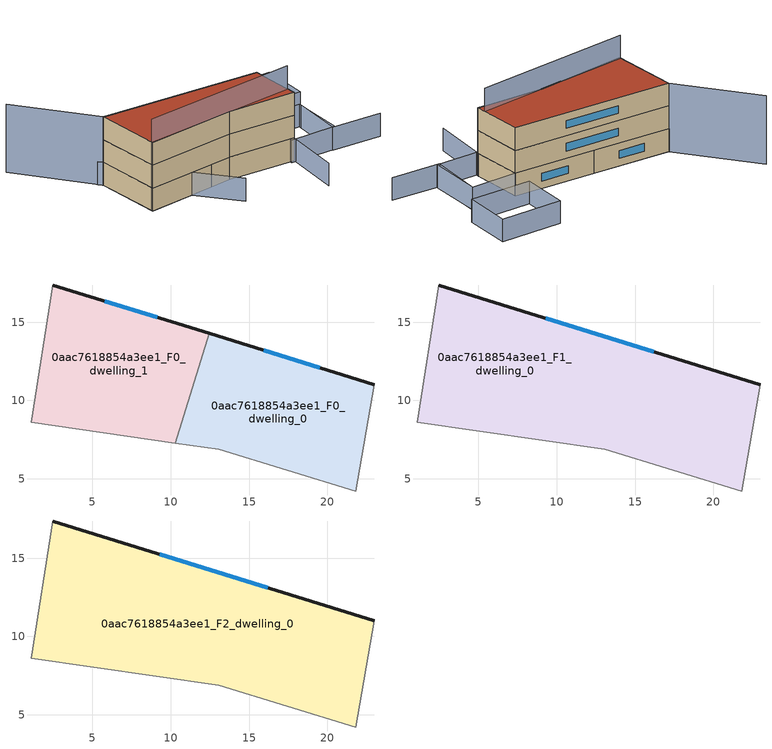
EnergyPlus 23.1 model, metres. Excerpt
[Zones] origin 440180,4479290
0aac7618854a3ee1_F0_dwelling_0
 floor ground (EU_floor_Construction): 21.8,4.22 23,11 12.44,14.28 10.27,7.28 13.07,6.88 z0
 wall outside (EU_wall_Construction): 12.44,14.28 23,11 z0:3
 wall adiabatic (EU_wall_Construction): 23,11 21.8,4.22 13.07,6.88 10.27,7.28 z0:3
 wall to 0aac7618854a3ee1_F0_dwelling_1 (EU_wall_Construction): 10.27,7.28 12.44,14.28 z0:3
 window (EU_Window_Construction): 15.94,13.19 19.5,12.08 z0.99:2.01
0aac7618854a3ee1_F0_dwelling_1
 floor ground (EU_floor_Construction): 10.27,7.28 12.44,14.28 2.49,17.37 1.09,8.6 z0
 wall outside (EU_wall_Construction): 2.49,17.37 12.44,14.28 z0:3
 wall adiabatic (EU_wall_Construction): 10.27,7.28 1.09,8.6 2.49,17.37 z0:3
 window (EU_Window_Construction): 5.79,16.34 9.14,15.3 z0.99:2.01
0aac7618854a3ee1_F1_dwelling_0
 floor to 0aac7618854a3ee1_F0_dwelling_0 (EU_floor_Construction): 21.8,4.22 23,11 12.44,14.28 10.27,7.28 13.07,6.88 z3
 floor to 0aac7618854a3ee1_F0_dwelling_1 (EU_floor_Construction): 10.27,7.28 12.44,14.28 2.49,17.37 1.09,8.6 z3
 wall outside (EU_wall_Construction): 2.49,17.37 23,11 z3:6
 wall adiabatic (EU_wall_Construction): 23,11 21.8,4.22 13.07,6.88 1.09,8.6 2.49,17.37 z3:6
 window (EU_Window_Construction): 9.29,15.26 16.2,13.11 z3.99:5.01
0aac7618854a3ee1_F2_dwelling_0
 floor to 0aac7618854a3ee1_F1_dwelling_0 (EU_floor_Construction): 21.8,4.22 23,11 2.49,17.37 1.09,8.6 13.07,6.88 z6
 wall outside (EU_wall_Construction): 2.49,17.37 23,11 z6:9
 wall adiabatic (EU_wall_Construction): 23,11 21.8,4.22 13.07,6.88 1.09,8.6 2.49,17.37 z6:9
 window (EU_Window_Construction): 9.29,15.26 16.2,13.11 z6.99:8.01
 roof outside (EU_roof_Construction): 23,11 21.8,4.22 13.07,6.88 1.09,8.6 2.49,17.37 z9
shading: 1.12,8.8 22,5.45 z0:12; 19.37,-3.04 21.83,4.31 / 2.22,17.92 10.1,1.88 / 33.14,0.6 26.82,2.56 / 26.82,2.56 28.88,9.2 / 28.94,9.44 27.14,2.54 / 27.14,2.54 21.19,4.09 / 21.19,4.09 23,11 / 23,11 28.94,9.44 / 25.06,19.57 33.05,17.49 / 33.05,17.49 31.47,11.43 / 31.47,11.43 23.48,13.52 / 23.48,13.52 25.06,19.57 z0:3; -2.27,28.25 2.49,17.37 z0:9
[Building]
EU S2 Campaign: North Axis=0; Terrain=City; Solar Distribution=FullExterior
[Site:Location]
Madrid: Latitude=40.5; Longitude=-3.5; Time Zone=1; Elevation=609
[SizingPeriod:WeatherFileDays]
AnnualSizingPeriod: Begin Month=1; Begin Day of Month=1; End Month=12; End Day of Month=31; Day of Week for Start Day=Monday; Use Weather File Daylight Saving Period=No; Use Weather File Rain and Snow Indicators=No
[MATERIAL]
EU_InternalMass_Material: Roughness=MediumRough; Thickness=0.1; Conductivity=1; Density=1800; Specific Heat=900; Thermal Absorptance=0.9; Solar Absorptance=0.7; Visible Absorptance=0.7
[MATERIAL:NOMASS] Roughness=MediumRough; Thermal Absorptance=0.9; Solar Absorptance=0.7; Visible Absorptance=0.7
Name | Thermal Resistance
EU_wall_NoMass | 0.609216
EU_roof_NoMass | 0.513268
EU_floor_NoMass | 0.568163
[WINDOWMATERIAL:SIMPLEGLAZINGSYSTEM]
EU_Window_SimpleGlazing: UFactor=5.50606; Solar Heat Gain Coefficient=0.85; Visible Transmittance=0.85
[CONSTRUCTION]
EU_wall_Construction: EU_wall_NoMass
EU_roof_Construction: EU_roof_NoMass
EU_floor_Construction: EU_floor_NoMass
EU_InternalMass_Construction: EU_InternalMass_Material
EU_Window_Construction: EU_Window_SimpleGlazing
[ZONE] Type=1; Multiplier=1; Ceiling Height=autocalculate; Floor Area=autocalculate; Part of Total Floor Area=Yes
Name | Volume
0aac7618854a3ee1_F0_dwelling_0 | 238.101
0aac7618854a3ee1_F1_dwelling_0 | 476.201
0aac7618854a3ee1_F2_dwelling_0 | 476.208
0aac7618854a3ee1_F0_dwelling_1 | 238.102
[INTERNALMASS] Construction=EU_InternalMass_Construction
Name | Zone or ZoneList | Surface Area
0aac7618854a3ee1_F0_dwelling_0_EU_InternalMass | 0aac7618854a3ee1_F0_dwelling_0 | 79.368
0aac7618854a3ee1_F0_dwelling_1_EU_InternalMass | 0aac7618854a3ee1_F0_dwelling_1 | 79.366
0aac7618854a3ee1_F1_dwelling_0_EU_InternalMass | 0aac7618854a3ee1_F1_dwelling_0 | 158.736
0aac7618854a3ee1_F2_dwelling_0_EU_InternalMass | 0aac7618854a3ee1_F2_dwelling_0 | 158.736
[OTHEREQUIPMENT] Fuel Type=Electricity; Design Level Calculation Method=Watts/Area; Power per Zone Floor Area=1; Fraction Latent=0; Fraction Radiant=0; Fraction Lost=0; Carbon Dioxide Generation Rate=0; EndUse Subcategory=EU_Step8_InternalGains
Name | Zone or ZoneList or Space or SpaceList | Schedule
EU_Step8_InternalGain_0aac7618854a3ee1_F0_dwelling_0_f000 | 0aac7618854a3ee1_F0_dwelling_0 | EU_Step8_GainSchedule_0aac7618854a3ee1_F0_dwelling_0_f000
EU_Step8_InternalGain_0aac7618854a3ee1_F0_dwelling_1_f000 | 0aac7618854a3ee1_F0_dwelling_1 | EU_Step8_GainSchedule_0aac7618854a3ee1_F0_dwelling_1_f000
EU_Step8_InternalGain_0aac7618854a3ee1_F1_dwelling_0_f000 | 0aac7618854a3ee1_F1_dwelling_0 | EU_Step8_GainSchedule_0aac7618854a3ee1_F1_dwelling_0_f000
EU_Step8_InternalGain_0aac7618854a3ee1_F2_dwelling_0_f000 | 0aac7618854a3ee1_F2_dwelling_0 | EU_Step8_GainSchedule_0aac7618854a3ee1_F2_dwelling_0_f000
[ZONEVENTILATION:DESIGNFLOWRATE] Schedule=EU_AlwaysOn; Design Flow Rate Calculation Method=AirChanges/Hour; Air Changes per Hour=0.752966; Ventilation Type=Natural; Fan Pressure Rise=0; Fan Total Efficiency=1; Constant Term Coefficient=1; Temperature Term Coefficient=0; Velocity Term Coefficient=0; Velocity Squared Term Coefficient=0; Minimum Indoor Temperature=-100; Maximum Indoor Temperature=100; Delta Temperature=-100; Minimum Outdoor Temperature=-100; Maximum Outdoor Temperature=100; Maximum Wind Speed=40
Name | Zone or ZoneList or Space or SpaceList
EU_ConstantAir_0aac7618854a3ee1_F0_dwelling_0 | 0aac7618854a3ee1_F0_dwelling_0
EU_ConstantAir_0aac7618854a3ee1_F0_dwelling_1 | 0aac7618854a3ee1_F0_dwelling_1
EU_ConstantAir_0aac7618854a3ee1_F1_dwelling_0 | 0aac7618854a3ee1_F1_dwelling_0
EU_ConstantAir_0aac7618854a3ee1_F2_dwelling_0 | 0aac7618854a3ee1_F2_dwelling_0
[HVACTEMPLATE:THERMOSTAT] Constant Heating Setpoint=20; Constant Cooling Setpoint=50
EU_HeatOnly_0aac7618854a3ee1_F0_dwelling_0; EU_HeatOnly_0aac7618854a3ee1_F0_dwelling_1; EU_HeatOnly_0aac7618854a3ee1_F1_dwelling_0; EU_HeatOnly_0aac7618854a3ee1_F2_dwelling_0
[HVACTEMPLATE:ZONE:IDEALLOADSAIRSYSTEM] System Availability Schedule=EU_AlwaysOn; Maximum Heating Supply Air Temperature=50; Minimum Cooling Supply Air Temperature=13; Maximum Heating Supply Air Humidity Ratio=0.0156; Minimum Cooling Supply Air Humidity Ratio=0.0077; Heating Limit=NoLimit; Cooling Limit=NoLimit; Heating Availability Schedule=EU_AlwaysOn; Cooling Availability Schedule=EU_CoolingOff; Dehumidification Control Type=ConstantSensibleHeatRatio; Cooling Sensible Heat Ratio=0.7; Dehumidification Setpoint=60; Humidification Control Type=None; Humidification Setpoint=30; Outdoor Air Method=None; Outdoor Air Flow Rate per Person=0.00944; Outdoor Air Flow Rate per Zone Floor Area=0; Outdoor Air Flow Rate per Zone=0; Demand Controlled Ventilation Type=None; Outdoor Air Economizer Type=NoEconomizer; Heat Recovery Type=None; Sensible Heat Recovery Effectiveness=0.7; Latent Heat Recovery Effectiveness=0.65
Name | Template Thermostat
0aac7618854a3ee1_F0_dwelling_0 | EU_HeatOnly_0aac7618854a3ee1_F0_dwelling_0
0aac7618854a3ee1_F0_dwelling_1 | EU_HeatOnly_0aac7618854a3ee1_F0_dwelling_1
0aac7618854a3ee1_F1_dwelling_0 | EU_HeatOnly_0aac7618854a3ee1_F1_dwelling_0
0aac7618854a3ee1_F2_dwelling_0 | EU_HeatOnly_0aac7618854a3ee1_F2_dwelling_0
[SIZING:ZONE] Zone Cooling Design Supply Air Temperature Input Method=SupplyAirTemperature; Zone Cooling Design Supply Air Temperature=13; Zone Heating Design Supply Air Temperature Input Method=SupplyAirTemperature; Zone Heating Design Supply Air Temperature=50; Zone Cooling Design Supply Air Humidity Ratio=0.008; Zone Heating Design Supply Air Humidity Ratio=0.008; Cooling Design Air Flow Method=DesignDay; Cooling Design Air Flow Rate=0; Cooling Minimum Air Flow per Zone Floor Area=0.000762; Cooling Minimum Air Flow=0; Cooling Minimum Air Flow Fraction=0.2; Heating Design Air Flow Method=DesignDay; Heating Design Air Flow Rate=0; Heating Maximum Air Flow per Zone Floor Area=0.002032; Heating Maximum Air Flow=0.141576; Heating Maximum Air Flow Fraction=0.3; Account for Dedicated Outdoor Air System=No; Dedicated Outdoor Air System Control Strategy=NeutralSupplyAir; Dedicated Outdoor Air Low Setpoint Temperature for Design=autosize; Dedicated Outdoor Air High Setpoint Temperature for Design=autosize; Zone Load Sizing Method=Sensible Load Only No Latent Load; Zone Latent Cooling Design Supply Air Humidity Ratio Input Method=HumidityRatioDifference; Zone Cooling Design Supply Air Humidity Ratio Difference=0.005; Zone Latent Heating Design Supply Air Humidity Ratio Input Method=HumidityRatioDifference; Zone Humidification Design Supply Air Humidity Ratio Difference=0.005
0aac7618854a3ee1_F0_dwelling_0; 0aac7618854a3ee1_F0_dwelling_1; 0aac7618854a3ee1_F1_dwelling_0; 0aac7618854a3ee1_F2_dwelling_0
[SCHEDULE:CONSTANT]
Name | Hourly Value
EU_AlwaysOn | 1
EU_CoolingOff | 0
[SCHEDULE:FILE] Column Number=1; Rows to Skip at Top=0; Number of Hours of Data=8760; Column Separator=Comma; Interpolate to Timestep=No; Minutes per Item=60; Adjust Schedule for Daylight Savings=Yes
Name | File
EU_Step8_GainSchedule_0aac7618854a3ee1_F0_dwelling_0_f000 | ../../schedules/0aac7618854a3ee1/0aac7618854a3ee1_F0_dwelling_0_f000_gain.csv
EU_Step8_GainSchedule_0aac7618854a3ee1_F0_dwelling_1_f000 | ../../schedules/0aac7618854a3ee1/0aac7618854a3ee1_F0_dwelling_1_f000_gain.csv
EU_Step8_GainSchedule_0aac7618854a3ee1_F1_dwelling_0_f000 | ../../schedules/0aac7618854a3ee1/0aac7618854a3ee1_F1_dwelling_0_f000_gain.csv
EU_Step8_GainSchedule_0aac7618854a3ee1_F2_dwelling_0_f000 | ../../schedules/0aac7618854a3ee1/0aac7618854a3ee1_F2_dwelling_0_f000_gain.csv
